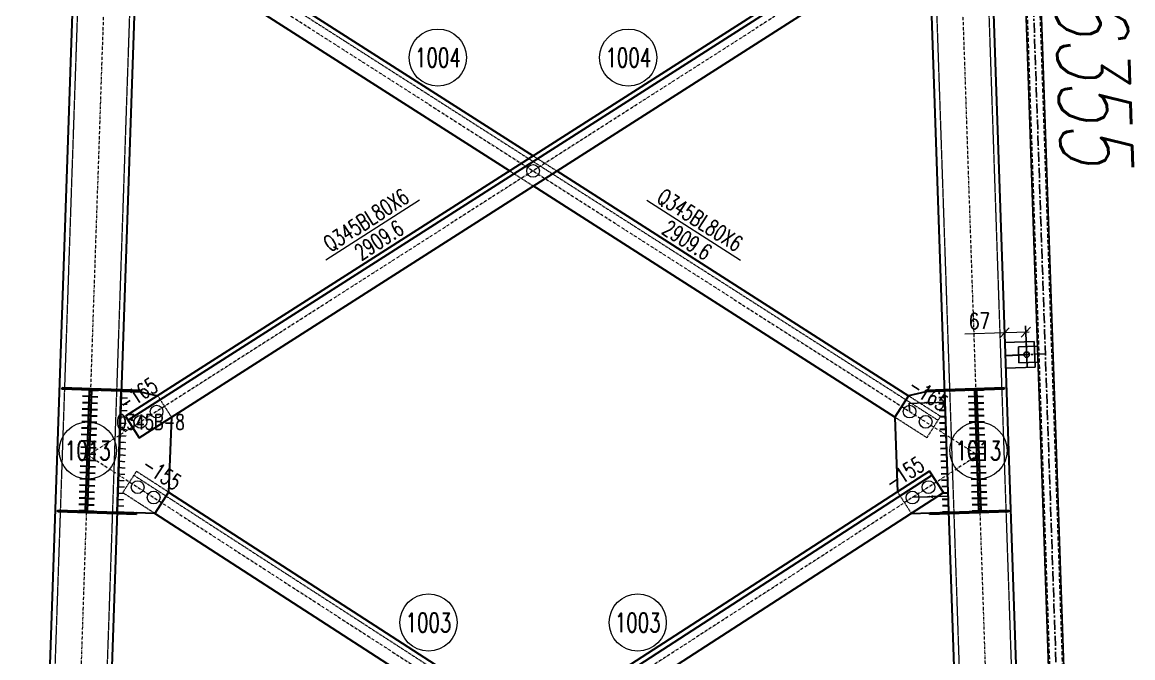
# Model space of a CAD drawing. Extents: x 4047 to 43290, y -150151 to -101862.
# Drawn here: x 13823 to 17315, y -127425 to -125425 of the extents above; entities that cross this region are included whole.
import ezdxf
from ezdxf.enums import TextEntityAlignment as Align

# ---------------------------------------------------------------- set-up
doc = ezdxf.new("R2010")
doc.units = 0
doc.header["$MEASUREMENT"] = 0
for name, pattern in [('CENTER', [50.8, 31.75, -6.35, 6.35, -6.35]), ('Dash', [2.75, 2, -0.75]), ('DashDot', [15.6, 9, -3, 0.6, -3]), ('DASHED', [19.05, 12.7, -6.35])]:
    doc.linetypes.add(name, pattern=pattern)
doc.layers.get('0').update_dxf_attribs({"linetype": 'CONTINUOUS', "lineweight": 25})
doc.layers.get('Defpoints').update_dxf_attribs({"linetype": 'CONTINUOUS'})
doc.styles.add('DimFont', font='simplex.shx', dxfattribs={"width": 0.8, "bigfont": 'gbhzfs.shx'})
doc.styles.add('HZ', font='txt.shx', dxfattribs={"width": 0.7, "oblique": 12, "bigfont": 'hztxt.shx'})
doc.styles.get("Standard").update_dxf_attribs({"font": 'simplex.shx', "width": 0.7, "height": 3, "bigfont": 'gbhzfs.shx'})
doc.dimstyles.new('DHDxfDimStyleOpen30', dxfattribs={"dimtxt": 2.5, "dimasz": 2.5, "dimexe": 1.25, "dimexo": 0.625, "dimtad": 2, "dimtxsty": 'DimFont', "dimblk": 'OPEN30', "dimblk1": 'OPEN30', "dimblk2": 'OPEN30', "dimcen": 2.5, "dimadec": 0, "dimazin": 0, "dimtfac": 1, "dimtmove": 0, "dimatfit": 3, "dimldrblk": 'OPEN30', "dimfxl": 0, "dimarcsym": 0})
doc.dimstyles.new('ISO-25$0', dxfattribs={"dimtxt": 2, "dimasz": 1.5, "dimexe": 1.25, "dimexo": 0.625, "dimtad": 1, "dimdsep": 46, "dimtxsty": 'Standard', "dimcen": 2.5, "dimclrd": 150, "dimclre": 2, "dimclrt": 6, "dimadec": 0, "dimazin": 0, "dimtfac": 1, "dimtmove": 0, "dimatfit": 0, "dimfxl": 0, "dimarcsym": 0})

# ---------------------------------------------------------------- blocks, each defined once
blk = doc.blocks.new('M20X45S')
at = {"color": 3, "linetype": 'Continuous', "lineweight": 13}
blk.add_circle((0, 0), 1, dxfattribs=at)
blk = doc.blocks.new('T6355 [365-1875-1875-1875-365]')
at = {"color": 4, "linetype": 'DASHED'}
for p, q in [((0, 0), (0, -6365)), ((41, -6365), (41, 0))]:
    blk.add_line(p, q, dxfattribs=at)
at = {"color": 1, "linetype": 'CENTER'}
for p, q in [((20.5, -6360), (20.5, -5)), ((20.5, -4120), (-38.5, -4120))]:
    blk.add_line(p, q, dxfattribs=at)
at = {"color": 4}
for p, q in [((-3.5, -4095), (-63.5, -4095)), ((-63.5, -4095), (-63.5, -4145)), ((-3.5, -4145), (-63.5, -4145))]:
    blk.add_line(p, q, dxfattribs=at)
blk.add_lwpolyline([(44.5, -6360), (44.5, -5), (-3.5, -5), (-3.5, -6360)], close=True, dxfattribs=at)
blk.add_circle((-38.5, -4120), 8.75, dxfattribs=at)
at = {"color": 2, "style": 'HZ', "oblique": 12, "width": 0.7}
blk.add_text('T6355', height=225, rotation=270, dxfattribs=at).set_placement((90.3, -2879.4))
blk = doc.blocks.new('_OBLIQUE')
at = {"color": 0, "linetype": 'ByBlock', "lineweight": -2}
blk.add_line((-0.5, -0.5), (0.5, 0.5), dxfattribs=at)
blk = doc.blocks.new('*D144')
at = {"color": 0, "linetype": 'Continuous', "lineweight": -2}
for p, q in [((16913.5, -126453.4), (16911.1, -126382.7)), ((16980.5, -126451.1), (16978, -126380.4))]:
    blk.add_line(p, q, dxfattribs=at)
at = {"color": 0, "linetype": 'Continuous', "lineweight": 0}
for p, q in [((16911.8, -126402.7), (16787.1, -126406.9)), ((16988.7, -126400), (16911.8, -126402.7))]:
    blk.add_line(p, q, dxfattribs=at)
at = {"layer": 'Defpoints', "color": 0, "linetype": 'Continuous'}
for p in [(16911.8, -126402.7), (16914.2, -126473.4), (16981.1, -126471.1)]:
    blk.add_point(p, dxfattribs=at)
at = {"color": 0, "linetype": 'Continuous', "lineweight": 0, "xscale": 30, "yscale": 30, "zscale": 30}
for p, rotation in [((16911.8, -126402.7), 181.9641055181432), ((16978.7, -126400.4), 1.96410551814318)]:
    blk.add_blockref('_OBLIQUE', p, dxfattribs=dict(at, rotation=rotation))
at = {"color": 6, "linetype": 'Continuous', "insert": (16833.1, -126365.3), "char_height": 50, "attachment_point": 5, "rotation": 1.9641, "style": 'DimFont'}
blk.add_mtext('67', dxfattribs=at)
blk = doc.blocks.new('_OPEN30')
at = {"color": 0, "linetype": 'ByBlock', "lineweight": -2}
for p, q in [((-1, 0.27), (0, 0)), ((0, 0), (-1, -0.27)), ((0, 0), (-1, 0))]:
    blk.add_line(p, q, dxfattribs=at)
blk = doc.blocks.new('*D165')
at = {"color": 2, "linetype": 'Continuous', "lineweight": -2}
for p, q in [((16613.1, -126650.3), (16612.2, -126624.4)), ((16726, -126646.4), (16725.1, -126620.5))]:
    blk.add_line(p, q, dxfattribs=at)
at = {"color": 150, "linetype": 'Continuous', "lineweight": -2}
for p, q in [((16612.4, -126624.6), (16661.8, -126622.9)), ((16724.9, -126620.7), (16675.6, -126622.4))]:
    blk.add_line(p, q, dxfattribs=at)
at = {"color": 150, "linetype": 'Continuous'}
for points in [[(16612.4, -126624.5), (16612.4, -126624.6), (16612.2, -126624.6)], [(16724.9, -126620.7), (16724.9, -126620.7), (16725.1, -126620.7)]]:
    blk.add_solid(points, dxfattribs=at)
at = {"layer": 'Defpoints', "color": 0, "linetype": 'Continuous'}
for p in [(16725.1, -126620.7), (16613.1, -126650.3), (16726, -126646.5)]:
    blk.add_point(p, dxfattribs=at)
at = {"color": 6, "linetype": 'Continuous', "insert": (16668.7, -126622.6), "char_height": 3, "attachment_point": 5}
blk.add_mtext('\\A1;112.9782', dxfattribs=at)
blk = doc.blocks.new('*D166')
at = {"color": 2, "linetype": 'Continuous', "lineweight": -2}
for p, q in [((16622.2, -126920.8), (16622.2, -126919.9)), ((16735.3, -126916.9), (16735.2, -126916))]:
    blk.add_line(p, q, dxfattribs=at)
at = {"color": 150, "linetype": 'Continuous', "lineweight": -2}
for p, q in [((16622.4, -126920.1), (16672.1, -126918.3)), ((16735.1, -126916.2), (16685.4, -126917.9))]:
    blk.add_line(p, q, dxfattribs=at)
at = {"color": 150, "linetype": 'Continuous'}
for points in [[(16622.4, -126920), (16622.4, -126920.1), (16622.2, -126920.1)], [(16735.1, -126916.2), (16735.1, -126916.2), (16735.3, -126916.2)]]:
    blk.add_solid(points, dxfattribs=at)
at = {"layer": 'Defpoints', "color": 0, "linetype": 'Continuous'}
for p in [(16622.2, -126920.8), (16735.3, -126916.2), (16735.3, -126916.9)]:
    blk.add_point(p, dxfattribs=at)
at = {"color": 6, "linetype": 'Continuous', "insert": (16678.7, -126918.1), "char_height": 3, "attachment_point": 5}
blk.add_mtext('\\A1;113.1406', dxfattribs=at)

msp = doc.modelspace()

# ---------------------------------------------------------------- linework, layer by layer
at = {"color": 1, "linetype": 'Dash', "lineweight": 20}
for p, q in [((14080.14808, -122943.35963), (13837.27465, -130025.55121)), ((14244.05173, -122948.98046), (14001.1783, -130031.17204)), ((16614.21528, -122948.98046), (16857.08872, -130031.17204)), ((16778.11893, -122943.35963), (17020.99237, -130025.55121)), ((14257.6176, -125113.98425), (16702.38135, -126677.76672)), ((15429.13351, -125845.53317), (15503.36678, -125893.01616)), ((15429.13351, -125940.49915), (15354.90023, -125893.01616)), ((14134.31592, -126586.53489), (14154.30417, -126587.22036)), ((14134.31592, -126586.53489), (14194.27157, -126588.59098)), ((16723.95109, -126586.53489), (16663.99544, -126588.59098)), ((14132.94377, -126626.54698), (14152.93202, -126627.23245)), ((14133.62985, -126606.54094), (14153.6181, -126607.22641)), ((14248.89128, -126600.46997), (14291.99864, -126667.86252)), ((16609.37573, -126600.46997), (16710.46398, -126665.13062)), ((14132.25769, -126646.55303), (14152.24594, -126647.2385)), ((14130.88553, -126686.56512), (14150.87378, -126687.25059)), ((14131.57161, -126666.55908), (14151.55986, -126667.24454)), ((16667.35662, -126732.52317), (16566.26838, -126667.86252)), ((16710.46398, -126665.13062), (16667.35662, -126732.52317)), ((14129.51338, -126726.57722), (14149.50163, -126727.26268)), ((14130.19946, -126706.57117), (14150.18771, -126707.25664)), ((14128.14122, -126766.58931), (14148.12947, -126767.27478)), ((14128.8273, -126746.58326), (14148.81555, -126747.26873)), ((14127.45514, -126786.59535), (14147.44339, -126787.28082)), ((14126.08299, -126826.60745), (14146.07124, -126827.29291)), ((14126.76906, -126806.6014), (14146.75731, -126807.28687)), ((14124.71083, -126866.61954), (14144.69908, -126867.30501)), ((14125.39691, -126846.61349), (14145.38516, -126847.29896)), ((14138.76712, -126905.51852), (14182.22449, -126838.35113)), ((14174.07623, -126850.94502), (16766.4361, -128528.20437)), ((14182.22449, -126838.35113), (14282.97557, -126903.53718)), ((14123.33867, -126906.63163), (14143.32692, -126907.3171)), ((14124.02475, -126886.62558), (14144.013, -126887.31105)), ((14239.5182, -126970.70456), (14138.76712, -126905.51852)), ((16575.29145, -126903.53718), (16618.74881, -126970.70456)), ((14122.6526, -126926.63768), (14142.64085, -126927.32314)), ((14121.28044, -126966.64977), (14141.26869, -126967.33524)), ((14181.23609, -126968.70586), (14121.28044, -126966.64977)), ((14121.96652, -126946.64372), (14141.95477, -126947.32919)), ((16677.03093, -126968.70586), (16736.98658, -126966.64977))]:
    msp.add_line(p, q, dxfattribs=at)
at = {"color": 2, "linetype": 'DashDot', "lineweight": 15}
for p, q in [((14162.09991, -122946.17005), (13898.25116, -130640.00207)), ((16696.16711, -122946.17005), (16960.01586, -130640.00207)), ((16767.85972, -125036.70577), (14030.35958, -126787.73581)), ((14090.40729, -125036.70577), (16827.90744, -126787.73581)), ((16827.90802, -126787.73618), (13966.87861, -128638.82499)), ((14030.359, -126787.73618), (16891.38841, -128638.82499))]:
    msp.add_line(p, q, dxfattribs=at)
at = {"color": 7, "linetype": 'Continuous', "lineweight": 30}
for p, q in [((16600.64941, -125113.98425), (14155.88567, -126677.76672)), ((14033.26126, -126583.06937), (14013.27302, -126582.3839)), ((14041.25655, -126583.34356), (14061.24479, -126584.02902)), ((16723.95109, -126586.53489), (16703.96284, -126587.22036)), ((16817.01047, -126583.34356), (16797.02223, -126584.02902)), ((16825.00576, -126583.06937), (16844.994, -126582.3839)), ((14031.8891, -126623.08146), (14011.90086, -126622.39599)), ((14032.57518, -126603.07542), (14012.58694, -126602.38995)), ((14039.88439, -126623.35565), (14059.87263, -126624.04112)), ((14040.57047, -126603.3496), (14060.55871, -126604.03507)), ((16724.63717, -126606.54094), (16704.64892, -126607.22641)), ((16725.32325, -126626.54698), (16705.335, -126627.23245)), ((16817.69654, -126603.3496), (16797.70831, -126604.03507)), ((16818.38262, -126623.35565), (16798.39439, -126624.04112)), ((16825.69184, -126603.07542), (16845.68007, -126602.38995)), ((16826.37792, -126623.08146), (16846.36615, -126622.39599)), ((14030.51694, -126663.09355), (14010.52871, -126662.40809)), ((14031.20302, -126643.08751), (14011.21479, -126642.40204)), ((14038.51224, -126663.36774), (14058.50047, -126664.05321)), ((14039.19832, -126643.3617), (14059.18655, -126644.04716)), ((16726.00933, -126646.55303), (16706.02108, -126647.2385)), ((16819.0687, -126643.3617), (16799.08046, -126644.04716)), ((16819.75478, -126663.36774), (16799.76654, -126664.05321)), ((16827.06399, -126643.08751), (16847.05223, -126642.40204)), ((16827.75007, -126663.09355), (16847.73831, -126662.40809)), ((14029.83087, -126683.0996), (14009.84263, -126682.41413)), ((14037.82616, -126683.37379), (14057.8144, -126684.05925)), ((16726.6954, -126666.55908), (16706.70715, -126667.24454)), ((16727.38148, -126686.56512), (16707.39323, -126687.25059)), ((16820.44086, -126683.37379), (16800.45262, -126684.05925)), ((16828.43615, -126683.0996), (16848.42439, -126682.41413)), ((14028.45871, -126723.11169), (14008.47047, -126722.42623)), ((14029.14479, -126703.10565), (14009.15655, -126702.42018)), ((14036.454, -126723.38588), (14056.44224, -126724.07135)), ((14037.14008, -126703.37983), (14057.12832, -126704.0653)), ((16728.06756, -126706.57117), (16708.07931, -126707.25664)), ((16728.75364, -126726.57722), (16708.76539, -126727.26268)), ((16821.12693, -126703.37983), (16801.1387, -126704.0653)), ((16821.81301, -126723.38588), (16801.82478, -126724.07135)), ((16829.12223, -126703.10565), (16849.11047, -126702.42018)), ((16829.80831, -126723.11169), (16849.79654, -126722.42623)), ((14027.08655, -126763.12378), (14007.09832, -126762.43832)), ((14027.77263, -126743.11774), (14007.78439, -126742.43227)), ((14035.08185, -126763.39797), (14055.07008, -126764.08344)), ((14035.76792, -126743.39193), (14055.75616, -126744.07739)), ((16729.43972, -126746.58326), (16709.45147, -126747.26873)), ((16730.1258, -126766.58931), (16710.13755, -126767.27478)), ((16822.49909, -126743.39193), (16802.51086, -126744.07739)), ((16823.18517, -126763.39797), (16803.19693, -126764.08344)), ((16830.49439, -126743.11774), (16850.48262, -126742.43227)), ((16831.18046, -126763.12378), (16851.1687, -126762.43832)), ((14025.7144, -126803.13588), (14005.72616, -126802.45041)), ((14026.40047, -126783.12983), (14006.41224, -126782.44436)), ((14033.70969, -126803.41006), (14053.69793, -126804.09553)), ((14034.39577, -126783.40402), (14054.384, -126784.08949)), ((16730.81187, -126786.59535), (16710.82362, -126787.28082)), ((16823.87125, -126783.40402), (16803.88301, -126784.08949)), ((16824.55733, -126803.41006), (16804.56909, -126804.09553)), ((16831.86654, -126783.12983), (16851.85478, -126782.44436)), ((16832.55262, -126803.13588), (16852.54086, -126802.45041)), ((14025.02832, -126823.14192), (14005.04008, -126822.45646)), ((14033.02361, -126823.41611), (14053.01185, -126824.10158)), ((16731.49795, -126806.6014), (16711.5097, -126807.28687)), ((16732.18403, -126826.60745), (16712.19578, -126827.29291)), ((16825.2434, -126823.41611), (16805.25517, -126824.10158)), ((16833.2387, -126823.14192), (16853.22693, -126822.45646)), ((14023.65616, -126863.15402), (14003.66793, -126862.46855)), ((14024.34224, -126843.14797), (14004.354, -126842.4625)), ((14031.65146, -126863.4282), (14051.63969, -126864.11367)), ((14032.33753, -126843.42216), (14052.32577, -126844.10762)), ((16684.19078, -126850.94502), (14091.83091, -128528.20437)), ((16732.87011, -126846.61349), (16712.88186, -126847.29896)), ((16733.55619, -126866.61954), (16713.56794, -126867.30501)), ((16825.92948, -126843.42216), (16805.94125, -126844.10762)), ((16826.61556, -126863.4282), (16806.62732, -126864.11367)), ((16833.92478, -126843.14797), (16853.91301, -126842.4625)), ((16834.61085, -126863.15402), (16854.59909, -126862.46855)), ((14022.284, -126903.16611), (14002.29577, -126902.48064)), ((14022.97008, -126883.16006), (14002.98185, -126882.47459)), ((14030.2793, -126903.44029), (14050.26754, -126904.12576)), ((14030.96538, -126883.43425), (14050.95361, -126884.11972)), ((16734.24226, -126886.62558), (16714.25401, -126887.31105)), ((16734.92834, -126906.63163), (16714.94009, -126907.3171)), ((16827.30164, -126883.43425), (16807.3134, -126884.11972)), ((16827.98772, -126903.44029), (16807.99948, -126904.12576)), ((16835.29693, -126883.16006), (16855.28517, -126882.47459)), ((16835.98301, -126903.16611), (16855.97125, -126902.48064)), ((14020.91185, -126943.1782), (14000.92361, -126942.49273)), ((14021.59793, -126923.17215), (14001.60969, -126922.48669)), ((14029.59322, -126923.44634), (14049.58146, -126924.13181)), ((16735.61442, -126926.63768), (16715.62617, -126927.32314)), ((16828.67379, -126923.44634), (16808.68556, -126924.13181)), ((16836.66909, -126923.17215), (16856.65733, -126922.48669)), ((16837.35517, -126943.1782), (16857.3434, -126942.49273)), ((14020.22577, -126963.18425), (14000.23753, -126962.49878)), ((14028.22106, -126963.45843), (14048.2093, -126964.1439)), ((14028.90714, -126943.45239), (14048.89538, -126944.13785)), ((16736.3005, -126946.64372), (16716.31225, -126947.32919)), ((16736.98658, -126966.64977), (16716.99833, -126967.33524)), ((16829.35987, -126943.45239), (16809.37164, -126944.13785)), ((16830.04595, -126963.45843), (16810.05772, -126964.1439)), ((16838.04125, -126963.18425), (16858.02948, -126962.49878))]:
    msp.add_line(p, q, dxfattribs=at)
at = {"color": 7, "linetype": 'Continuous', "lineweight": 13}
for p, q in [((15071.83837, -125985.04484), (14776.99595, -126173.63951)), ((15786.42864, -125985.04484), (16081.27106, -126173.63951))]:
    msp.add_line(p, q, dxfattribs=at)
at = {"color": 3, "linetype": 'Continuous'}
for p, q in [((16982.51743, -126511.09541), (16979.77556, -126431.14241)), ((17007.50275, -126510.23858), (17004.76087, -126430.28558))]:
    msp.add_line(p, q, dxfattribs=at)
at = {"color": 7, "linetype": 'Continuous', "lineweight": 30}
for points in [[(13822.69474, -130013.04416), (14064.81416, -122952.83965)], [(14258.70019, -122959.48869), (14016.58077, -130019.69319)], [(16841.68625, -130019.69319), (16599.56683, -122959.48869)], [(16793.45285, -122952.83965), (17035.57227, -130013.04416)], [(16573.61263, -125113.47208), (14147.80304, -126665.13062)], [(14360.47173, -125161.96832), (15429.13351, -125845.53317)], [(14190.91039, -126732.52317), (16641.99219, -125164.69938)], [(15354.90023, -125893.01616), (14317.36437, -125229.36087)], [(15503.36678, -125893.01616), (16609.37573, -126600.46997)], [(16566.26838, -126667.86252), (15429.13351, -125940.49915)], [(16914.18586, -126473.41523), (16981.1465, -126471.11891)], [(13947.62311, -126580.13253), (13947.82875, -126574.13606)], [(14194.27157, -126588.59098), (13947.62311, -126580.13253)], [(13947.82875, -126574.13606), (14194.47721, -126582.59451)], [(14033.26126, -126583.06937), (14020.22577, -126963.18425)], [(14028.22106, -126963.45843), (14041.25655, -126583.34356)], [(14041.25655, -126583.34356), (14033.26126, -126583.06937)], [(14121.28044, -126966.64977), (14134.31592, -126586.53489)], [(14194.47721, -126582.59451), (14194.27157, -126588.59098)], [(14194.27157, -126588.59098), (14194.28067, -126588.5913)], [(14194.28067, -126588.5913), (14248.89128, -126600.46997)], [(16663.98634, -126588.5913), (16609.37573, -126600.46997)], [(16663.7898, -126582.59451), (16910.43826, -126574.13606)], [(16663.99544, -126588.59098), (16663.7898, -126582.59451)], [(16663.99544, -126588.59098), (16663.98634, -126588.5913)], [(16910.64391, -126580.13253), (16663.99544, -126588.59098)], [(16736.98658, -126966.64977), (16723.95109, -126586.53489)], [(16825.00576, -126583.06937), (16817.01047, -126583.34356)], [(16817.01047, -126583.34356), (16830.04595, -126963.45843)], [(16838.04125, -126963.18425), (16825.00576, -126583.06937)], [(16910.43826, -126574.13606), (16910.64391, -126580.13253)], [(16609.37573, -126600.46997), (16566.26838, -126667.86252)], [(14147.80304, -126665.13062), (14190.91039, -126732.52317)], [(14291.99864, -126667.86252), (14282.97557, -126903.53718)], [(16566.26838, -126667.86252), (16575.29145, -126903.53718)], [(16676.04253, -126838.35113), (14083.68266, -128515.61048)], [(16719.49989, -126905.51852), (16676.04253, -126838.35113)], [(14127.14002, -128582.77787), (16719.49989, -126905.51852)], [(14282.97557, -126903.53718), (14239.5182, -126970.70456)], [(14282.97557, -126903.53718), (15429.13351, -127645.10248)], [(13934.38199, -126966.24389), (13934.58763, -126960.24741)], [(14181.03045, -126974.70234), (13934.38199, -126966.24389)], [(13934.58763, -126960.24741), (14181.23609, -126968.70586)], [(14020.22577, -126963.18425), (14028.22106, -126963.45843)], [(14181.23609, -126968.70586), (14181.03045, -126974.70234)], [(14239.5182, -126970.70456), (14181.23609, -126968.70586)], [(15355.49812, -127692.74465), (14239.5182, -126970.70456)], [(16618.74881, -126970.70456), (16677.03093, -126968.70586)], [(16677.03093, -126968.70586), (16923.67939, -126960.24741)], [(16677.23657, -126974.70234), (16677.03093, -126968.70586)], [(16923.88503, -126966.24389), (16677.23657, -126974.70234)], [(16830.04595, -126963.45843), (16838.04125, -126963.18425)], [(16923.67939, -126960.24741), (16923.88503, -126966.24389)]]:
    msp.add_lwpolyline(points, dxfattribs=at)
at = {"color": 3, "linetype": 'Continuous'}
for points in [[(16912.81492, -126433.43873), (17004.76087, -126430.28558)], [(16915.5568, -126513.39173), (17007.50275, -126510.23858)]]:
    msp.add_lwpolyline(points, dxfattribs=at)
at = {"color": 7, "linetype": 'Continuous', "lineweight": 13}
for centre in [(15129.75479, -125536.51647), (15728.51222, -125536.51647), (14028.85634, -126773.19926), (16829.41067, -126773.19926), (15100.12293, -127314.31794), (15758.14408, -127314.31794)]:
    msp.add_circle(centre, 90, dxfattribs=at)

# ---------------------------------------------------------------- block references
at = {"rotation": 1.96410551816554}
msp.add_blockref('T6355 [365-1875-1875-1875-365]', (16878.41749, -122352.21991), dxfattribs=at)
at = {"color": 3, "linetype": 'Continuous', "lineweight": 13, "xscale": 20, "yscale": 20, "zscale": 20}
for p in [(15429.13535, -125893.01734), (14194.62834, -126682.66201), (14245.17276, -126650.3315), (16613.09426, -126650.3315), (16663.63867, -126682.66201), (14185.68358, -126888.23133), (16672.58344, -126888.23133), (14236.05911, -126920.82436), (16622.2079, -126920.82436)]:
    msp.add_blockref('M20X45S', p, dxfattribs=at)

# ---------------------------------------------------------------- texts
at = {"color": 7, "linetype": 'Continuous', "lineweight": 13, "width": 0.7}
for s, p in [('1004', (15129.75479, -125536.51647)), ('1004', (15728.51222, -125536.51647)), ('1013', (14028.85634, -126773.19926)), ('1013', (16829.41067, -126773.19926)), ('1003', (15100.12293, -127314.31794)), ('1003', (15758.14408, -127314.31794))]:
    msp.add_text(s, height=60, dxfattribs=at).set_placement(p, align=Align.MIDDLE_CENTER)
for s, rotation, p in [('Q345BL80X6', 32.60483729, (14904.21059, -126047.75191)), ('Q345BL80X6', 327.39516271, (15954.05642, -126047.75191)), ('2909.6', 32.60483729, (14944.62373, -126110.93243)), ('2909.6', 327.39516271, (15913.64328, -126110.93243)), ('-165', 32.60483729, (14186.56495, -126595.82143)), ('-165', 327.39516271, (16671.70206, -126595.82143)), ('-155', 32.90290635, (16596.90043, -126844.89161)), ('-155', 327.09709365, (14261.36659, -126844.89161))]:
    msp.add_text(s, height=50, rotation=rotation, dxfattribs=at).set_placement(p, align=Align.MIDDLE_CENTER)
msp.add_text('Q345B-8', height=48, dxfattribs=at).set_placement((14118.85634, -126683.19926), align=Align.MIDDLE_LEFT)

# ---------------------------------------------------------------- dimensions: what is measured, and where the dimension line sits
at = {"color": 3, "linetype": 'Continuous'}
for p1, p2, distance, dimstyle, override, picture, middle in [((16981.1465, -126471.11891), (16914.18586, -126473.41523), -70.797, 'DHDxfDimStyleOpen30', {"dimtxt": 50, "dimasz": 30, "dimexe": 20, "dimexo": 20, "dimgap": 15, "dimdec": 0, "dimblk1": 'OBLIQUE', "dimblk2": 'OBLIQUE', "dimsah": 1, "dimdle": 10, "dimclrt": 6, "dimlwd": 0}, '*D144', (16833.05298, -126365.33544)), ((16613.09426, -126650.3315), (16726.00611, -126646.45935), 25.77637, 'ISO-25$0', {"dimtxt": 0.18, "dimasz": 0.18, "dimexe": 0.18, "dimexo": 0.0625, "dimgap": 0.09, "dimtad": 0, "dimtih": 1, "dimtoh": 1, "dimdec": 4, "dimzin": 0, "dimcen": 0.09, "dimtdec": 4, "dimtofl": 0, "dimtolj": 1, "dimtzin": 0}, '*D165', (16668.66674, -126622.6342)), ((16622.207902, -126920.824357), (16735.282081, -126916.946643), 0.767935, 'ISO-25$0', {"dimtxt": 0.18, "dimasz": 0.18, "dimexe": 0.18, "dimexo": 0.0625, "dimgap": 0.09, "dimtad": 0, "dimtih": 1, "dimtoh": 1, "dimdec": 4, "dimzin": 0, "dimcen": 0.09, "dimtdec": 4, "dimtofl": 0, "dimtolj": 1, "dimtzin": 0}, '*D166', (16678.718671, -126918.118016))]:
    dim = msp.add_aligned_dim(p1=p1, p2=p2, distance=distance, dimstyle=dimstyle, override=override, dxfattribs=at)
    dim.commit()
    dim.dimension.update_dxf_attribs({"geometry": picture, "text_midpoint": middle})

doc.saveas('drawing.dxf')
